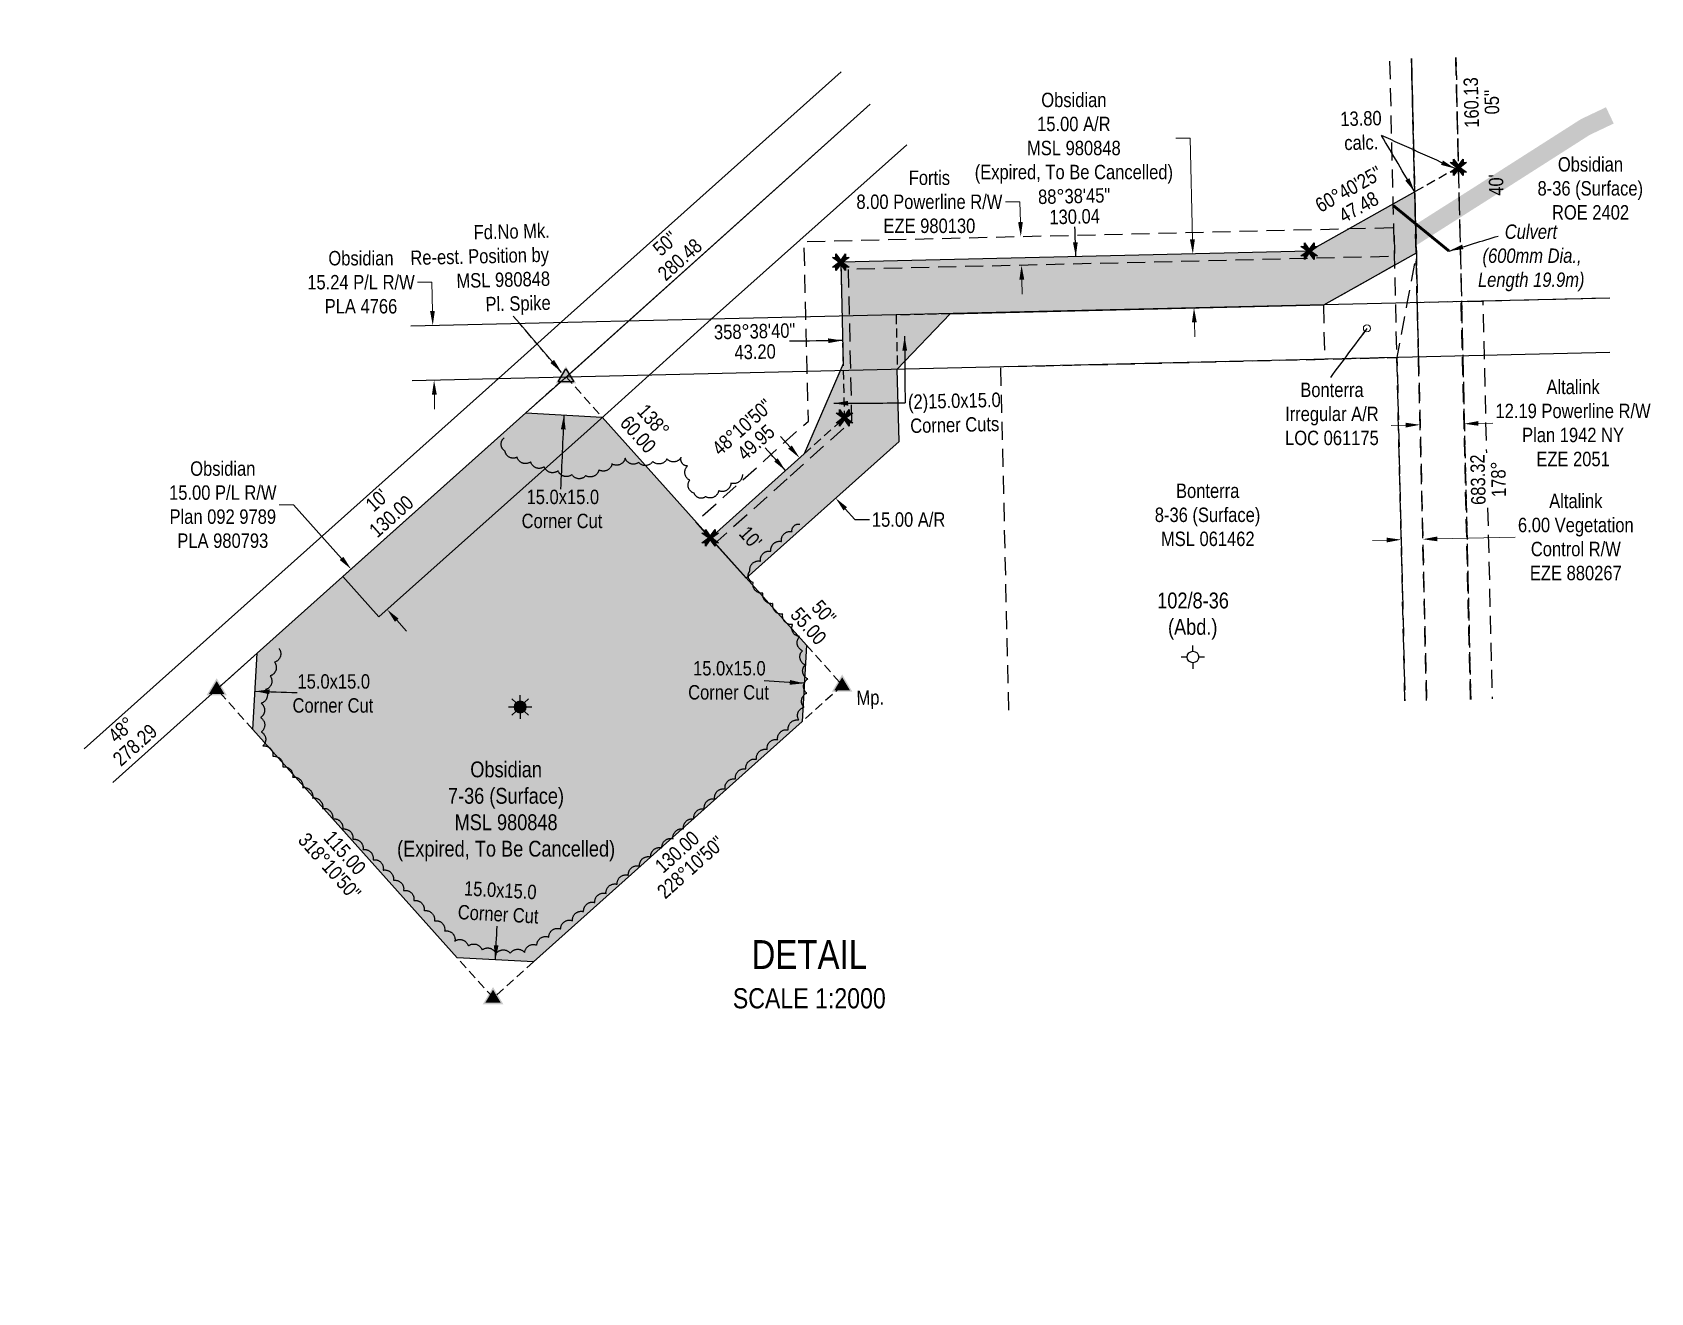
# Model space of a CAD drawing. Extents: x 611681 to 614275, y 5882844 to 5885656.
# Drawn here: x 613072 to 614194, y 5883528 to 5884402 of the extents above; entities that cross this region are included whole.
import ezdxf
from ezdxf.enums import TextEntityAlignment as Align

# ---------------------------------------------------------------- set-up
doc = ezdxf.new("R2010")
doc.units = 0
doc.header["$LTSCALE"] = 5
doc.header["$PDSIZE"] = 0.5
for name, pattern in [('0', [1, 1, 0]), ('foc-ACCESSROAD', [3.75, 2.5, -1.25]), ('foc-FLOWLINE', [3.75, 2.5, -1.25]), ('foc-TIELINE', [1.875, 1.25, -0.625]), ('foc-TRAV', [1.875, 1.25, -0.625])]:
    doc.linetypes.add(name, pattern=pattern)
doc.layers.get('Defpoints').update_dxf_attribs({"color": 9})
for name, color, linetype in [('AS-ROADS', 254, 'Continuous'), ('C-RW', 13, 'Continuous'), ('C-WS', 13, 'foc-ACCESSROAD'), ('C-WS-S', 8, 'Continuous'), ('DETAIL-T', 7, 'Continuous'), ('F-AR', 190, 'foc-ACCESSROAD'), ('F-EZE', 190, 'foc-FLOWLINE'), ('F-RW', 190, 'Continuous'), ('F-WS', 190, 'foc-ACCESSROAD'), ('F-WS-S', 8, 'Continuous'), ('L-BD', 7, 'Continuous'), ('L-MON', 1, 'Continuous'), ('L-MON-T', 1, 'Continuous'), ('L-TIE', 7, 'foc-TIELINE'), ('P-PROPOSED', 10, 'Continuous'), ('P-PROPOSED-H', 21, 'Continuous'), ('P-TRAV', 4, 'foc-TRAV'), ('P-TXT', 4, 'Continuous'), ('T-BUSH', 110, '0')]:
    doc.layers.add(name, color=color, linetype=linetype)
for name, color, linetype, lineweight in [('C-AR-T', 13, 'Continuous', 9), ('C-RW-T', 13, 'Continuous', 9), ('C-WS-T', 13, 'Continuous', 9), ('F-AR-T', 190, 'Continuous', 9), ('F-EZE-T', 190, 'Continuous', 9), ('F-RW-T', 190, 'Continuous', 9), ('F-WS-T', 190, 'Continuous', 9), ('T-TEXT', 48, 'Continuous', 18)]:
    doc.layers.add(name, color=color, linetype=linetype, lineweight=lineweight)
doc.styles.add('100L', font='ARIALN.TTF', dxfattribs={"height": 11})
doc.styles.add('80CG', font='ARIALN.TTF', dxfattribs={"height": 10})
doc.styles.add('80L', font='ARIALN.TTF', dxfattribs={"height": 10})
doc.styles.get("Standard").update_dxf_attribs({"font": 'ARIALN.TTF'})
doc.dimstyles.new('Compass 5 000', dxfattribs={"dimscale": 5, "dimtxt": 9, "dimasz": 2, "dimexe": 0.2, "dimexo": 0.0625, "dimgap": 0.5, "dimtad": 0, "dimtih": 1, "dimtoh": 1, "dimzin": 0, "dimdsep": 46, "dimtxsty": '80CG', "dimcen": 0.1, "dimse1": 1, "dimse2": 1, "dimclrd": 256, "dimclrt": 256, "dimaunit": 1, "dimadec": 4, "dimazin": 0, "dimtfac": 0.06, "dimtofl": 0, "dimtmove": 0, "dimatfit": 1, "dimfxl": 0.2, "dimtolj": 1, "dimtzin": 0, "dimlwd": -1, "dimarcsym": 0})

# ---------------------------------------------------------------- blocks, each defined once
blk = doc.blocks.new('*D516')
at = {"layer": 'C-RW-T', "transparency": 16777216}
for p, q in [((613348.6, 5884229), (613338.6, 5884229)), ((613349, 5884209.1), (613348.6, 5884229)), ((613350.4, 5884151), (613350.6, 5884141))]:
    blk.add_line(p, q, dxfattribs=at)
for points in [[(613350.7, 5884209.1), (613347.4, 5884209.1), (613349.3, 5884199.1)], [(613352.1, 5884151), (613348.7, 5884151), (613350.2, 5884161)]]:
    blk.add_solid(points, dxfattribs=at)
at = {"layer": 'Defpoints', "color": 0, "transparency": 16777216}
for p in [(613071.6, 5884192.5), (613349.3, 5884199.1), (613072.5, 5884154.4)]:
    blk.add_point(p, dxfattribs=at)
at = {"layer": 'C-RW-T', "transparency": 16777216, "insert": (613299.5, 5884229), "char_height": 10, "attachment_point": 5, "style": '80CG'}
blk.add_mtext('\\A1;Obsidian\\P15.24 P/L R/W\\PPLA 4766', dxfattribs=at)
blk = doc.blocks.new('*D518')
at = {"layer": 'Defpoints', "color": 0, "transparency": 16777216}
for p in [(613756.4, 5884260.8), (613757.1, 5884260.8), (613756.9, 5884240.8)]:
    blk.add_point(p, dxfattribs=at)
at = {"layer": 'F-EZE-T', "transparency": 16777216}
for p, q in [((613756.5, 5884284.8), (613746.5, 5884284.8)), ((613756.9, 5884270.8), (613756.5, 5884284.8)), ((613757.8, 5884230.8), (613758.1, 5884220.8))]:
    blk.add_line(p, q, dxfattribs=at)
for points in [[(613758.5, 5884270.8), (613755.2, 5884270.7), (613757.1, 5884260.8)], [(613759.5, 5884230.8), (613756.1, 5884230.8), (613757.6, 5884240.8)]]:
    blk.add_solid(points, dxfattribs=at)
at = {"layer": 'F-EZE-T', "transparency": 16777216, "insert": (613693.7, 5884284.8), "char_height": 10, "attachment_point": 5, "style": '80CG'}
blk.add_mtext('\\A1;Fortis\\P8.00 Powerline R/W\\PEZE 980130', dxfattribs=at)
blk = doc.blocks.new('*D519')
at = {"layer": 'Defpoints', "color": 0, "transparency": 16777216}
for p in [(614020.9, 5884050.5), (614033.1, 5883528.3), (614048.1, 5883528.6)]:
    blk.add_point(p, dxfattribs=at)
at = {"layer": 'F-EZE-T', "transparency": 16777216}
for p, q in [((614010.9, 5884050.2), (614000.9, 5884050)), ((614045.9, 5884051.1), (614099.9, 5884052.3))]:
    blk.add_line(p, q, dxfattribs=at)
for points in [[(614010.9, 5884051.9), (614010.9, 5884048.6), (614020.9, 5884050.5)], [(614045.9, 5884052.7), (614045.9, 5884049.4), (614035.9, 5884050.8)]]:
    blk.add_solid(points, dxfattribs=at)
at = {"layer": 'F-EZE-T', "transparency": 16777216, "insert": (614142, 5884052.3), "char_height": 10, "attachment_point": 5, "style": '80CG'}
blk.add_mtext('\\A1;Altalink\\P6.00 Vegetation\\PControl R/W\\PEZE 880267', dxfattribs=at)
blk = doc.blocks.new('*D520')
at = {"layer": 'Defpoints', "color": 0, "transparency": 16777216}
for p in [(614064.5, 5884130.9), (614042.2, 5883779.7), (614072.7, 5883780.4)]:
    blk.add_point(p, dxfattribs=at)
at = {"layer": 'F-RW-T', "transparency": 16777216}
for p, q in [((614024, 5884129.9), (614014, 5884129.7)), ((614074.5, 5884131.1), (614084.5, 5884131.4))]:
    blk.add_line(p, q, dxfattribs=at)
for points in [[(614074.5, 5884132.8), (614074.5, 5884129.5), (614064.5, 5884130.9)], [(614024, 5884131.6), (614024.1, 5884128.3), (614034, 5884130.2)]]:
    blk.add_solid(points, dxfattribs=at)
at = {"layer": 'F-RW-T', "transparency": 16777216, "insert": (614140.1, 5884131.4), "char_height": 10, "attachment_point": 5, "style": '80CG'}
blk.add_mtext('\\A1;Altalink\\P12.19 Powerline R/W\\PPlan 1942 NY\\PEZE 2051', dxfattribs=at)
blk = doc.blocks.new('GABD')
for p, q in [((-0.81, 0), (-1.62, 0)), ((0, 0.81), (0, 1.62)), ((1.62, 0), (0.81, 0)), ((0, -0.81), (0, -1.62))]:
    blk.add_line(p, q)
blk.add_circle((0, 0), 0.8)
blk = doc.blocks.new('GAS')
h = blk.add_hatch(color=255)
h.dxf.hatch_style = 1
edge = h.paths.add_edge_path()
edge.add_arc((0, 0), 0.9, 0, 360)
for p, q in [((-0.81, 0), (-1.62, 0)), ((-0.57, 0.57), (-1.14, 1.14)), ((0, 0.81), (0, 1.62)), ((0.57, 0.57), (1.14, 1.14)), ((1.62, 0), (0.81, 0)), ((-0.57, -0.57), (-1.14, -1.14)), ((0, -0.81), (0, -1.62)), ((1.14, -1.14), (0.57, -0.57))]:
    blk.add_line(p, q)
blk.add_circle((0, 0), 0.8)
blk = doc.blocks.new('STRIA')
blk.add_hatch(color=255).paths.add_polyline_path([(-0.04, 1.52), (-1.47, -0.87), (1.39, -0.87)])
blk = doc.blocks.new('STRIAA')
blk.add_blockref('STRIA', (0, 0))
blk = doc.blocks.new('STRIB')
at = {"color": 1}
blk.add_solid([(-1.12, -0.67), (-0.04, 1.13), (1.04, -0.67)], dxfattribs=at)
blk = doc.blocks.new('STRIBB')
blk.add_blockref('STRIB', (0, 0))
blk = doc.blocks.new('STRICC')
for name in ['STRIAA', 'STRIBB']:
    blk.add_blockref(name, (0, 0))
blk = doc.blocks.new('fdspike')
blk.add_blockref('STRICC', (0, 0))
blk = doc.blocks.new('TRIA')
blk.add_hatch(color=255).paths.add_polyline_path([(-0.04, 1.52), (-1.47, -0.87), (1.39, -0.87)])
blk = doc.blocks.new('TRIAA')
blk.add_blockref('TRIA', (0, 0))
blk = doc.blocks.new('TRIB')
at = {"color": 1}
blk.add_lwpolyline([(-1.12, -0.67), (-0.04, 1.13), (1.04, -0.67)], close=True, dxfattribs=at)
blk = doc.blocks.new('TRIBB')
blk.add_blockref('TRIB', (0, 0))
blk = doc.blocks.new('TRICC')
for name in ['TRIAA', 'TRIBB']:
    blk.add_blockref(name, (0, 0))
blk = doc.blocks.new('plspike')
blk.add_blockref('TRICC', (0, 0))
blk = doc.blocks.new('TEMP')
h = blk.add_hatch(color=255)
h.dxf.hatch_style = 1
h.paths.add_polyline_path([(0, 0.25), (-0.67, 1.15), (-0.67, 0.67), (-1.15, 0.67), (-0.25, 0), (-1.15, -0.67), (-0.67, -0.67), (-0.67, -1.15), (0, -0.25), (0.67, -1.15), (0.67, -0.67), (1.15, -0.67), (0.25, 0), (1.15, 0.67), (0.67, 0.67), (0.67, 1.15)])
h.paths.add_polyline_path([(0.57, 0.85), (0.57, 0.57), (0.85, 0.57), (0.08, 0), (0.85, -0.57), (0.57, -0.57), (0.57, -0.85), (0, -0.08), (-0.57, -0.85), (-0.57, -0.57), (-0.85, -0.57), (-0.08, 0), (-0.85, 0.57), (-0.57, 0.57), (-0.57, 0.85), (0, 0.08)], flags=16)
h = blk.add_hatch(color=1)
h.dxf.hatch_style = 1
h.paths.add_polyline_path([(0, 0.08), (-0.57, 0.85), (-0.57, 0.57), (-0.85, 0.57), (-0.08, 0), (-0.85, -0.57), (-0.57, -0.57), (-0.57, -0.85), (0, -0.08), (0.57, -0.85), (0.57, -0.57), (0.85, -0.57), (0.08, 0), (0.85, 0.57), (0.57, 0.57), (0.57, 0.85)])
at = {"color": 1}
for p, q in [((-0.08, 0), (0.08, 0)), ((0, 0.08), (0, -0.08))]:
    blk.add_line(p, q, dxfattribs=at)
at = {"color": 255, "flags": 128}
blk.add_lwpolyline([(-0.25, 0), (-1.15, 0.67), (-0.67, 0.67), (-0.67, 1.15), (0, 0.25), (0.67, 1.15), (0.67, 0.67), (1.15, 0.67), (0.25, 0), (1.15, -0.67), (0.67, -0.67), (0.67, -1.15), (0, -0.25), (-0.67, -1.15), (-0.67, -0.67), (-1.15, -0.67)], close=True, dxfattribs=at)
at = {"color": 1, "flags": 128}
blk.add_lwpolyline([(-0.08, 0), (-0.85, 0.57), (-0.57, 0.57), (-0.57, 0.85), (0, 0.08), (0.57, 0.85), (0.57, 0.57), (0.85, 0.57), (0.08, 0), (0.85, -0.57), (0.57, -0.57), (0.57, -0.85), (0, -0.08), (-0.57, -0.85), (-0.57, -0.57), (-0.85, -0.57)], close=True, dxfattribs=at)
blk = doc.blocks.new('*D522')
at = {"layer": 'C-AR-T', "transparency": 16777216}
for p, q in [((613874.5, 5884329), (613864.5, 5884329)), ((613876.1, 5884258.7), (613874.5, 5884329)), ((613877.5, 5884201.3), (613877.7, 5884191.3))]:
    blk.add_line(p, q, dxfattribs=at)
for points in [[(613877.8, 5884258.7), (613874.4, 5884258.7), (613876.4, 5884248.7)], [(613879.1, 5884201.3), (613875.8, 5884201.3), (613877.2, 5884211.3)]]:
    blk.add_solid(points, dxfattribs=at)
at = {"layer": 'Defpoints', "color": 0, "transparency": 16777216}
for p in [(613815.3, 5884247.3), (613876.4, 5884248.7), (613816.2, 5884209.8)]:
    blk.add_point(p, dxfattribs=at)
at = {"layer": 'C-AR-T', "transparency": 16777216, "insert": (613793.9, 5884329), "char_height": 10, "attachment_point": 5, "style": '80CG'}
blk.add_mtext('\\A1;Obsidian\\P15.00 A/R\\PMSL 980848\\P(Expired, To Be Cancelled)', dxfattribs=at)
blk = doc.blocks.new('*D524')
at = {"layer": 'Defpoints', "color": 0, "transparency": 16777216}
for p in [(613602.3, 5884105.9), (613627.3, 5884078), (613628.7, 5884079.3)]:
    blk.add_point(p, dxfattribs=at)
at = {"layer": 'P-TXT', "transparency": 16777216}
for p, q in [((613597.1, 5884114.7), (613590.4, 5884122.1)), ((613635.4, 5884071.8), (613642.1, 5884064.4)), ((613642.1, 5884064.4), (613652.1, 5884064.4))]:
    blk.add_line(p, q, dxfattribs=at)
for points in [[(613598.3, 5884115.8), (613595.8, 5884113.6), (613603.7, 5884107.2)], [(613636.6, 5884073), (613634.2, 5884070.7), (613628.7, 5884079.3)]]:
    blk.add_solid(points, dxfattribs=at)
at = {"layer": 'P-TXT', "transparency": 16777216, "insert": (613679.3, 5884064.4), "char_height": 10, "attachment_point": 5, "style": '80CG'}
blk.add_mtext('\\A1;15.00 A/R', dxfattribs=at)

msp = doc.modelspace()

# ---------------------------------------------------------------- hatches: boundary and pattern name
at = {"layer": 'P-PROPOSED-H'}
h = msp.add_hatch(color=256, dxfattribs=at)
h.dxf.hatch_style = 1
h.paths.add_polyline_path([(613566.72, 5884023.832), (613672.656, 5884118.586), (613671.467, 5884168.858), (613708.055, 5884207.22), (613967.323, 5884213.352), (614031.455, 5884249.362), (614030.468, 5884291.821), (613957.103, 5884250.607), (613632.219, 5884242.922), (613633.885, 5884172.469), (613606.832, 5884110.003), (613541.623, 5884051.657)])
h = msp.add_hatch(color=256, dxfattribs=at)
h.dxf.hatch_style = 1
h.paths.add_polyline_path([(613466.732, 5884135.502), (613608.394, 5883977.346), (613605.477, 5883924.419), (613419.219, 5883757.651), (613366.292, 5883760.578), (613224.614, 5883918.872), (613227.55, 5883971.799), (613413.786, 5884138.429)])

# ---------------------------------------------------------------- linework, layer by layer
at = {"layer": 'AS-ROADS', "const_width": 12.5}
msp.add_lwpolyline([(614165.616, 5884344.785), (614148.584, 5884336.694), (614085.177, 5884296.224), (614021.644, 5884255.874), (613974.059, 5884237.299), (613923.939, 5884231.479), (613873.919, 5884230.096), (613822.844, 5884229.591), (613772.317, 5884229.284), (613721.659, 5884226.246), (613685.239, 5884215.791), (613658.614, 5884188.396), (613645.562, 5884153.126), (613629.839, 5884118.819), (613606.437, 5884089.199), (613570.339, 5884053.201), (613532.259, 5884019.804), (613491.847, 5883989.704), (613468.797, 5883978.034), (613444.072, 5883971.276), (613419.209, 5883964.576), (613395.867, 5883954.564), (613379.109, 5883935.674), (613384.132, 5883911.036), (613408.934, 5883907.434), (613428.417, 5883923.874), (613446.134, 5883942.541), (613463.742, 5883961.026), (613482.042, 5883978.509)], dxfattribs=at)
at = {"layer": 'C-RW'}
for p, q in [((614165.616, 5884217.969), (613334.017, 5884198.641)), ((614165.616, 5884180.298), (613334.907, 5884160.773))]:
    msp.add_line(p, q, dxfattribs=at)
msp.add_lwpolyline([(613677.949, 5884324.354), (613542.304, 5884203.481), (613456.375, 5884125.818), (613311.938, 5883997.021), (613286.929, 5884024.927), (613413.786, 5884138.429), (613432.121, 5884154.593), (613434.249, 5884156.495), (613652.712, 5884352.56)], dxfattribs=at)
at = {"layer": 'C-RW-T'}
for p, q in [((613252.761, 5884074.751), (613242.761, 5884074.751)), ((613286.008, 5884037.521), (613252.761, 5884074.751)), ((613324.322, 5883994.616), (613330.983, 5883987.157))]:
    msp.add_line(p, q, dxfattribs=at)
for points in [[(613287.251, 5884038.631), (613284.765, 5884036.411), (613292.669, 5884030.062)], [(613325.566, 5883995.726), (613323.079, 5883993.506), (613317.662, 5884002.075)]]:
    msp.add_solid(points, dxfattribs=at)
at = {"layer": 'C-WS', "flags": 128}
msp.add_lwpolyline([(614165.616, 5884217.969), (614032.058, 5884214.865), (614031.244, 5884249.32), (614030.25, 5884291.751), (614028.081, 5884384.259)], dxfattribs=at)
at = {"layer": 'F-AR', "flags": 128}
msp.add_lwpolyline([(614017.947, 5884176.827), (613968.003, 5884175.653), (613967.161, 5884213.308), (614016.432, 5884240.996), (614031.455, 5884249.362), (614024.847, 5884214.265), (614017.947, 5884176.827)], close=True, dxfattribs=at)
at = {"layer": 'F-EZE', "flags": 128}
for points in [[(614023.523, 5883938.678), (614017.947, 5884176.827), (614017.053, 5884214.532), (614016.432, 5884240.996), (614016.293, 5884246.958), (614015.824, 5884266.956), (614015.438, 5884283.427), (614013.082, 5884383.911)], [(614028.081, 5884384.259), (614030.25, 5884291.751), (614031.455, 5884249.362), (614032.074, 5884213.943), (614032.913, 5884177.179), (614038.503, 5883939.029)], [(614068.98, 5883939.744), (614063.415, 5884176.601), (614062.502, 5884215.56), (614077.501, 5884215.934), (614078.414, 5884176.974), (614079.966, 5884110.847)], [(614080.862, 5884072.638), (614083.972, 5883940.096)]]:
    msp.add_lwpolyline(points, dxfattribs=at)
at = {"layer": 'F-EZE'}
for points in [[(614038.503, 5883939.029), (614032.913, 5884177.179), (614032.074, 5884213.943), (614031.455, 5884249.362), (614030.25, 5884291.751), (614028.081, 5884384.259)], [(614058.529, 5884384.967), (614062.716, 5884215.578), (614063.592, 5884177.9), (614068.98, 5883939.744)]]:
    msp.add_lwpolyline(points, dxfattribs=at)
at = {"layer": 'F-EZE', "flags": 128}
msp.add_lwpolyline([(613595.157, 5884092.776), (613544.999, 5884047.885), (613541.663, 5884051.612), (613531.658, 5884062.794), (613551.105, 5884080.198), (613579.394, 5884105.516), (613609.777, 5884132.709), (613608.953, 5884167.299), (613608.045, 5884205.396), (613606.811, 5884257.208), (613984.815, 5884266.216), (614015.824, 5884266.956), (614016.293, 5884246.958), (613637.287, 5884237.927), (613638.052, 5884205.798), (613638.96, 5884167.699), (613639.792, 5884132.725), (613595.157, 5884092.776)], close=True, dxfattribs=at)
at = {"layer": 'F-RW'}
for points in [[(613107.572, 5883905.406), (613388.06, 5884156.384), (613412.646, 5884178.338), (613431.461, 5884195.142), (613440.976, 5884203.639), (613632.574, 5884375.068)], [(613652.712, 5884352.56), (613441.547, 5884163.044), (613413.786, 5884138.429), (613227.55, 5883971.799), (613127.329, 5883882.135)]]:
    msp.add_lwpolyline(points, dxfattribs=at)
at = {"layer": 'F-WS', "flags": 128}
msp.add_lwpolyline([(613748.81, 5883932.232), (613746.616, 5884025.982), (613743.237, 5884170.37), (613968.003, 5884175.653), (614017.947, 5884176.827), (614023.523, 5883938.678)], dxfattribs=at)
at = {"layer": 'L-TIE'}
msp.add_line((614058.78, 5884384.973), (614060.552, 5884308.721), dxfattribs=at)
at = {"layer": 'P-PROPOSED'}
for points in [[(613566.72, 5884023.832), (613672.656, 5884118.586), (613671.467, 5884168.858), (613708.055, 5884207.22), (613967.323, 5884213.352), (614031.455, 5884249.362), (614030.468, 5884291.821), (613957.103, 5884250.607), (613632.219, 5884242.922), (613633.885, 5884172.469), (613606.832, 5884110.003), (613541.623, 5884051.657)], [(613466.732, 5884135.502), (613608.394, 5883977.346), (613605.477, 5883924.419), (613419.219, 5883757.651), (613366.292, 5883760.578), (613224.614, 5883918.872), (613227.55, 5883971.799), (613413.786, 5884138.429), (613466.732, 5884135.502)]]:
    msp.add_lwpolyline(points, close=True, dxfattribs=at)
at = {"layer": 'P-TRAV'}
for p, q in [((614058.78, 5884384.973), (614069.127, 5883939.748)), ((614060.552, 5884308.721), (614030.468, 5884291.821)), ((613632.219, 5884242.922), (613634.772, 5884134.994)), ((613708.055, 5884207.22), (613670.58, 5884206.333)), ((613670.58, 5884206.333), (613671.467, 5884168.858)), ((613413.786, 5884138.429), (613441.722, 5884163.424)), ((613441.722, 5884163.424), (613466.732, 5884135.502)), ((613606.832, 5884110.003), (613634.772, 5884134.994)), ((613608.394, 5883977.346), (613633.404, 5883949.424)), ((613199.614, 5883946.804), (613227.55, 5883971.799)), ((613224.614, 5883918.872), (613199.614, 5883946.804)), ((613633.404, 5883949.424), (613605.477, 5883924.419)), ((613391.292, 5883732.646), (613366.292, 5883760.578)), ((613419.219, 5883757.651), (613391.292, 5883732.646))]:
    msp.add_line(p, q, dxfattribs=at)
at = {"layer": 'T-BUSH', "flags": 128}
for points in [[(613564.012, 5884095.695, -0.52056705), (613556.06, 5884089.638, -0.52056705), (613547.619, 5884084.405, -0.52056705), (613538.493, 5884080.325, -0.52056705), (613530.582, 5884082.686, -0.52056705), (613527.473, 5884091.754, -0.52056705), (613526.015, 5884101.643, -0.52056705), (613521.58, 5884107.65, -0.52056705), (613511.651, 5884106.493, -0.52056705), (613501.807, 5884104.804, -0.52056705), (613492.107, 5884104.093, -0.52056705), (613482.709, 5884107.075, -0.52056705), (613473.582, 5884102.999, -0.52056705), (613464.454, 5884098.923, -0.52056705), (613455.327, 5884094.847, -0.52056705), (613445.826, 5884095.629, -0.52056705), (613436.183, 5884098.262, -0.52056705), (613426.603, 5884101.098, -0.52056705), (613417.172, 5884104.41, -0.52056705), (613407.74, 5884107.722, -0.52056705), (613399.428, 5884111.88, -0.52056705), (613398.855, 5884121.232, -0.52056705)], [(613242.66, 5883975.042, -0.52056705), (613239.567, 5883965.536, -0.52056705), (613236.474, 5883956.031, -0.52056705), (613233.381, 5883946.525, -0.52056705), (613230.288, 5883937.019, -0.52056705), (613229.933, 5883927.139, -0.52056705), (613230.359, 5883917.152, -0.52056705), (613231.396, 5883907.426, -0.52056705), (613238.306, 5883900.202, -0.52056705), (613245.216, 5883892.979, -0.52056705), (613252.126, 5883885.756, -0.52056705), (613259.036, 5883878.533, -0.52056705), (613265.946, 5883871.31, -0.52056705), (613272.857, 5883864.087, -0.52056705), (613279.769, 5883856.866, -0.52056705), (613286.798, 5883849.759, -0.52056705), (613293.827, 5883842.651, -0.52056705), (613300.856, 5883835.544, -0.52056705), (613307.885, 5883828.436, -0.52056705), (613314.914, 5883821.328, -0.52056705), (613321.943, 5883814.221, -0.52056705), (613329.042, 5883807.183, -0.52056705), (613336.163, 5883800.168, -0.52056705), (613343.284, 5883793.153, -0.52056705), (613350.405, 5883786.138, -0.52056705), (613357.527, 5883779.123, -0.52056705), (613364.648, 5883772.108, -0.52056705), (613373.869, 5883768.699, -0.52056705), (613383.485, 5883765.966, -0.52056705), (613393.1, 5883763.234, -0.52056705), (613403.069, 5883763.597, -0.52056705), (613413.053, 5883764.089, -0.52056705), (613421.465, 5883769.262, -0.52056705), (613429.72, 5883774.898, -0.52056705), (613437.976, 5883780.534, -0.52056705), (613446.183, 5883786.236, -0.52056705), (613453.931, 5883792.552, -0.52056705), (613461.679, 5883798.867, -0.52056705), (613469.428, 5883805.183, -0.52056705), (613477.176, 5883811.499, -0.52056705), (613484.924, 5883817.814, -0.52056705), (613492.672, 5883824.13, -0.52056705), (613500.42, 5883830.446, -0.52056705), (613508.169, 5883836.761, -0.52056705), (613515.917, 5883843.077, -0.52056705), (613523.227, 5883849.887, -0.52056705), (613530.431, 5883856.818, -0.52056705), (613537.634, 5883863.749, -0.52056705), (613544.837, 5883870.68, -0.52056705), (613552.04, 5883877.611, -0.52056705), (613559.243, 5883884.542, -0.52056705), (613566.467, 5883891.45, -0.52056705), (613573.81, 5883898.234, -0.52056705), (613581.152, 5883905.017, -0.52056705), (613588.494, 5883911.8, -0.52056705), (613595.837, 5883918.583, -0.52056705), (613603.179, 5883925.367, -0.52056705), (613606.762, 5883934.232, -0.52056705), (613608.615, 5883944.055, -0.52056705), (613609.427, 5883953.875, -0.52056705), (613607.521, 5883963.688, -0.52056705), (613605.615, 5883973.5, -0.52056705), (613603.709, 5883983.313, -0.52056705), (613598.864, 5883991.619, -0.52056705), (613592.009, 5883998.894, -0.52056705), (613585.154, 5884006.17, -0.52056705), (613578.298, 5884013.445, -0.52056705), (613571.443, 5884020.72, -0.52056705), (613569.217, 5884028.792, -0.52056705), (613576.519, 5884035.618, -0.52056705), (613583.821, 5884042.445, -0.52056705), (613591.123, 5884049.271, -0.52056705), (613598.426, 5884056.098, -0.52056705), (613603.897, 5884061.213, -0.52056705)]]:
    msp.add_lwpolyline(points, format="xyb", dxfattribs=at)
at = {"layer": 'T-TEXT', "const_width": 1.999, "flags": 128}
msp.add_lwpolyline([(614054.094, 5884250.706), (614015.504, 5884282.182)], dxfattribs=at)

# ---------------------------------------------------------------- block references
at = {"layer": 'C-WS-S', "xscale": 4.99807975, "yscale": 4.99807975, "zscale": 4.99807975}
msp.add_blockref('GAS', (613409.894, 5883934.446), dxfattribs=at)
at = {"layer": 'F-WS-S', "xscale": 4.99807975, "yscale": 4.99807975, "zscale": 4.99807975}
msp.add_blockref('GABD', (613876.469, 5883969.115), dxfattribs=at)
at = {"layer": 'L-MON', "xscale": 4.99807975, "yscale": 4.99807975, "zscale": 4.99807975}
for name, p in [('TEMP', (614060.552, 5884308.721)), ('TEMP', (613957.103, 5884250.607)), ('TEMP', (613632.219, 5884242.922)), ('plspike', (613441.833, 5884163.3)), ('TEMP', (613634.772, 5884134.994)), ('TEMP', (613541.739, 5884051.761)), ('fdspike', (613199.614, 5883946.804)), ('fdspike', (613633.404, 5883949.424)), ('fdspike', (613391.292, 5883732.646))]:
    msp.add_blockref(name, p, dxfattribs=at)

# ---------------------------------------------------------------- texts
at = {"layer": 'C-RW-T', "insert": (613203.675, 5884074.751), "char_height": 10, "attachment_point": 5, "style": '80CG'}
msp.add_mtext('\\A1;Obsidian\\P15.00 P/L R/W\\PPlan 092 9789\\PPLA 980793', dxfattribs=at)
at = {"layer": 'C-WS-T', "attachment_point": 1, "style": '100L'}
for s, width, insert, char_height in [('\\pi18.035;Obsidian\\P\\pi3.9235;8-36 (Surface)\\P\\pi13.95;ROE 2402', 79.88626, (614111.521, 5884315.845), 9.99616), ('\\pi51.215;Obsidian\\P\\pi35.73;7-36 (Surface)\\P\\pi40.35;MSL 980848\\P\\pi0.46268;(Expired, To Be Cancelled)', 150.62767, (613324.081, 5883896.668), 10.99572)]:
    msp.add_mtext_dynamic_manual_height_columns(s, width=width, gutter_width=55, heights=[0], dxfattribs=dict(at, insert=insert, char_height=char_height))
at = {"layer": 'DETAIL-T', "color": 3, "insert": (613610.424, 5883748.978), "char_height": 19.99232, "width": 499.28766, "attachment_point": 5, "style": '80CG'}
msp.add_mtext('DETAIL\\P{\\H0.7x;SCALE 1:2000}', dxfattribs=at)
at = {"layer": 'F-AR-T', "insert": (613931.109, 5884159.425), "char_height": 9.99616, "attachment_point": 1, "style": '100L'}
msp.add_mtext_dynamic_manual_height_columns('\\pi19.829;Bonterra\\P\\pi9.2841;Irregular A/R\\P\\pi9.291;LOC 061175', width=82.22733, gutter_width=55, heights=[0], dxfattribs=at)
at = {"layer": 'F-WS-S', "insert": (613850.95, 5884013.827), "char_height": 10.99572, "attachment_point": 1, "style": '100L'}
msp.add_mtext_dynamic_manual_height_columns('\\pi0.74336;102/8-36\\P\\pi8.2438;(Abd.)', width=49.26484, gutter_width=55, heights=[0], dxfattribs=at)
at = {"layer": 'F-WS-T', "insert": (613846.103, 5884089.408), "char_height": 9.99616, "attachment_point": 1, "style": '100L'}
msp.add_mtext_dynamic_manual_height_columns('\\pi18.659;Bonterra\\P\\pi3.9235;8-36 (Surface)\\P\\pi8.2023;MSL 061462', width=79.88626, gutter_width=55, heights=[0], dxfattribs=at)
at = {"layer": 'L-BD', "style": '80L'}
for s, rotation, p in [('160.13', 91.3313, (614069.477, 5884353.678)), ("05''", 91.3313, (614083.718, 5884354.009)), ("40'", 91.3313, (614086.74, 5884296.517)), ("50''", 41.8386, (613510.607, 5884255.983)), ('280.48', 41.8386, (613520.608, 5884244.811)), ('683.32', 91.3313, (614074.118, 5884092.097)), ('178°', 91.3313, (614088.359, 5884092.428)), ("10'", 41.8386, (613310.523, 5884077.892)), ('130.00', 41.8386, (613320.525, 5884066.721)), ('48°', 41.8177, (613133.256, 5883918.765)), ('278.29', 41.8177, (613142.754, 5883908.149))]:
    msp.add_text(s, height=9.9962, rotation=rotation, dxfattribs=at).set_placement(p, align=Align.MIDDLE)
at = {"layer": 'L-BD'}
for s, rotation, p in [('60°40\'25"', 29.325833, (613984.392, 5884293.684)), ('88°38\'45"', 1.355, (613794.1, 5884288.844)), ('47.48', 29.325833, (613991.369, 5884281.265)), ('130.04', 1.355, (613794.436, 5884274.604)), ('358°38\'40"', 1.355, (613572.51, 5884195.051)), ('43.20', 1.355, (613572.846, 5884180.81)), ('138°', 311.851205, (613502.368, 5884133.062)), ('48°10\'50"', 41.817672, (613563.877, 5884128.609)), ('60.00', 311.851205, (613491.758, 5884123.558)), ('49.95', 41.817672, (613573.375, 5884117.993)), ("10'", 311.851205, (613569.684, 5884052.035)), ('50"', 311.851205, (613620.506, 5884000.122)), ('55.00', 311.851205, (613609.895, 5883990.618)), ('318°10\'50"', 311.829514, (613277.763, 5883823.892)), ('115.00', 311.829514, (613288.377, 5883833.392)), ('130.00', 41.839948, (613518.683, 5883833.96)), ('228°10\'50"', 41.839948, (613528.184, 5883823.348))]:
    msp.add_text(s, height=9.9962, rotation=rotation, dxfattribs=at).set_placement(p, align=Align.MIDDLE_CENTER)
at = {"layer": 'L-MON', "insert": (613332.242, 5884267.606), "char_height": 9.99616, "attachment_point": 1, "rotation": 1.349183, "style": '100L'}
msp.add_mtext_dynamic_manual_height_columns('\\pi45.276;{\\fArial Narrow|b0|i0|c0|p2;Fd.No Mk.\\P\\pi1.0165;Re-est. Position by \\P\\pi32.58;MSL 980848\\P\\pi52.334;Pl. Spike}', width=96.15048, gutter_width=55, heights=[0], dxfattribs=at)
at = {"layer": 'L-MON-T', "style": '80CG'}
msp.add_text(' Mp.', height=9.9917, rotation=1.085975, dxfattribs=at).set_placement((613640.055, 5883935.772))
at = {"layer": 'P-TXT', "char_height": 9.99616, "attachment_point": 1, "style": '100L'}
for s, width, insert, rotation in [('\\pi0.66366;13.80\\P\\pi3.0331;calc.', 28.19285, (613977.897, 5884347.269), 1.34639), ('\\pi8.4205;(2)15.0x15.0\\P\\pi9.5762;Corner Cuts', 79.88626, (613670.335, 5884150.876), 1.34639), ('\\pi3.7667;15.0x15.0\\P\\pi0.33349;Corner Cut', 56.04816, (613367.563, 5883813.97), 356.834731)]:
    msp.add_mtext_dynamic_manual_height_columns(s, width=width, gutter_width=55, heights=[0], dxfattribs=dict(at, insert=insert, rotation=rotation))
for insert in [(613410.578, 5884085.172), (613526.075, 5883966.306), (613251.711, 5883957.187)]:
    msp.add_mtext_dynamic_manual_height_columns('\\pi3.7667;15.0x15.0\\P\\pi0.33349;Corner Cut', width=56.04816, gutter_width=55, heights=[0], dxfattribs=dict(at, insert=insert))
at = {"layer": 'T-TEXT', "insert": (614059.261, 5884269.131), "char_height": 9.99616, "attachment_point": 1, "style": '100L'}
msp.add_mtext_dynamic_manual_height_columns('\\pi33.481;{\\fArial Narrow|b0|i1|c0|p34;Culvert\\P\\pi18.02;(600mm Dia.,\\P\\pi14.914;Length 19.9m)}', width=102.63798, gutter_width=55, heights=[0], dxfattribs=at)

# ---------------------------------------------------------------- dimensions: what is measured, and where the dimension line sits
at = {"layer": 'C-AR-T'}
dim = msp.add_linear_dim(base=(613876.353, 5884248.697), p1=(613816.162, 5884209.847), p2=(613815.277, 5884247.252), angle=91.355, text='Obsidian\\P15.00 A/R\\PMSL 980848\\P(Expired, To Be Cancelled)', dimstyle='Compass 5 000', dxfattribs=at)
dim.commit()
dim.dimension.update_dxf_attribs({"geometry": '*D522', "text_midpoint": (613793.88, 5884329.005), "dimtype": 161})
at = {"layer": 'C-RW-T'}
dim = msp.add_linear_dim(base=(613349.273, 5884199.107), p1=(613072.506, 5884154.429), p2=(613071.605, 5884192.542), angle=91.354413, text='Obsidian\\P15.24 P/L R/W\\PPLA 4766', dimstyle='Compass 5 000', dxfattribs=at)
dim.commit()
dim.dimension.update_dxf_attribs({"geometry": '*D516', "text_midpoint": (613299.481, 5884228.998), "dimtype": 161})
at = {"layer": 'F-EZE-T'}
for base, p1, p2, angle, text, picture, middle in [((613757.101, 5884260.79), (613756.907, 5884240.771), (613756.432, 5884260.774), 91.362092, 'Fortis\\P8.00 Powerline R/W\\PEZE 980130', '*D518', (613693.696, 5884284.812)), ((614020.905, 5884050.479), (614048.119, 5883528.606), (614033.122, 5883528.256), 181.340151, 'Altalink\\P6.00 Vegetation\\PControl R/W\\PEZE 880267', '*D519', (614141.967, 5884052.328))]:
    dim = msp.add_linear_dim(base=base, p1=p1, p2=p2, angle=angle, text=text, dimstyle='Compass 5 000', dxfattribs=at)
    dim.commit()
    dim.dimension.update_dxf_attribs({"geometry": picture, "text_midpoint": middle, "dimtype": 161})
at = {"layer": 'F-RW-T'}
dim = msp.add_linear_dim(base=(614064.512, 5884130.884), p1=(614042.238, 5883779.721), p2=(614072.712, 5883780.434), angle=1.340385, text='Altalink\\P12.19 Powerline R/W\\PPlan 1942 NY\\PEZE 2051', dimstyle='Compass 5 000', dxfattribs=at)
dim.commit()
dim.dimension.update_dxf_attribs({"geometry": '*D520', "text_midpoint": (614140.14, 5884131.351), "dimtype": 161})
at = {"layer": 'P-TXT'}
dim = msp.add_aligned_dim(p1=(613602.277, 5884105.928), p2=(613627.268, 5884077.989), distance=1.963, text='15.00 A/R', dimstyle='Compass 5 000', dxfattribs=at)
dim.commit()
dim.dimension.update_dxf_attribs({"geometry": '*D524', "text_midpoint": (613679.346, 5884064.391)})

# ---------------------------------------------------------------- leaders
at = {"layer": 'F-AR-T', "path_type": 1}
msp.add_leader([(613997.169, 5884197.084), (613971.765, 5884163.008)], dimstyle='Compass 5 000', override={"dimasz": 1, "dimldrblk": 'DotBlank'}, dxfattribs=at)
at = {"layer": 'L-BD', "path_type": 1}
for points in [[(613795.226, 5884246.778), (613794.639, 5884267.476)], [(613633.503, 5884188.634), (613596.765, 5884188.073)], [(613593.945, 5884098.365), (613579.921, 5884114.155)]]:
    msp.add_leader(points, dimstyle='Compass 5 000', override={"dimgap": 0.5, "dimtad": 0}, dxfattribs=at)
at = {"layer": 'L-MON', "path_type": 1}
msp.add_leader([(613438.678, 5884166.521), (613405.156, 5884205.426)], dimstyle='Compass 5 000', override={"dimgap": 0.5, "dimtad": 0}, dxfattribs=at)
at = {"layer": 'P-TXT', "path_type": 1}
for points in [[(614058.312, 5884307.874), (614007.255, 5884330.862)], [(614030.25, 5884291.751), (614007.255, 5884330.862)], [(613676.528, 5884191.567), (613676.838, 5884145.379)], [(613440.259, 5884136.965), (613437.891, 5884085.477)], [(613606.936, 5883950.883), (613579.007, 5883952.654)], [(613226.082, 5883945.336), (613255.146, 5883944.434)], [(613392.755, 5883759.115), (613393.895, 5883782.427)]]:
    msp.add_leader(points, dimstyle='Compass 5 000', override={"dimgap": 0.5, "dimtad": 0}, dxfattribs=at)
msp.add_leader([(613627.367, 5884145.068), (613676.838, 5884145.379)], dimstyle='Compass 5 000', dxfattribs=at)
at = {"layer": 'T-TEXT', "path_type": 1}
msp.add_leader([(614054.094, 5884250.706), (614088.205, 5884261.091)], dimstyle='Compass 5 000', override={"dimgap": 0.5, "dimtad": 0}, dxfattribs=at)

doc.saveas('drawing.dxf')
